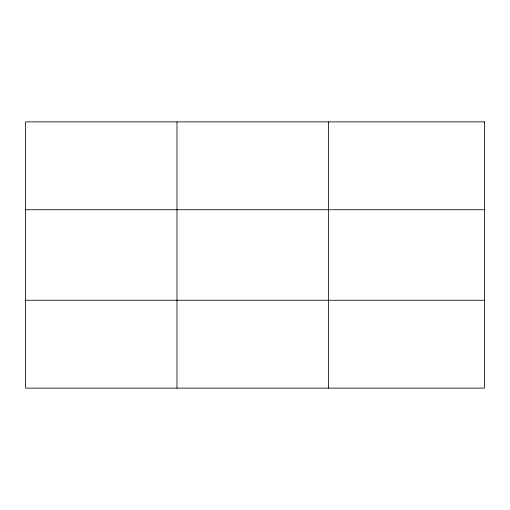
<?xml version="1.0" encoding="UTF-8"?>
<svg xmlns="http://www.w3.org/2000/svg" width="510" height="510" viewBox="0 0 510 510"><rect width="100%" height="100%" fill="white"/><g stroke="black" fill="none" stroke-linecap="round" stroke-linejoin="round"><path stroke-width="0.76" d="M176.97 388.123L176.97 121.877M328.44 388.123L328.44 121.877M25.5 209.737L484.5 209.737M25.5 300.262L484.5 300.262M484.5 121.877L484.5 388.123L25.5 388.123L25.5 121.877L484.5 121.877"/></g></svg>
